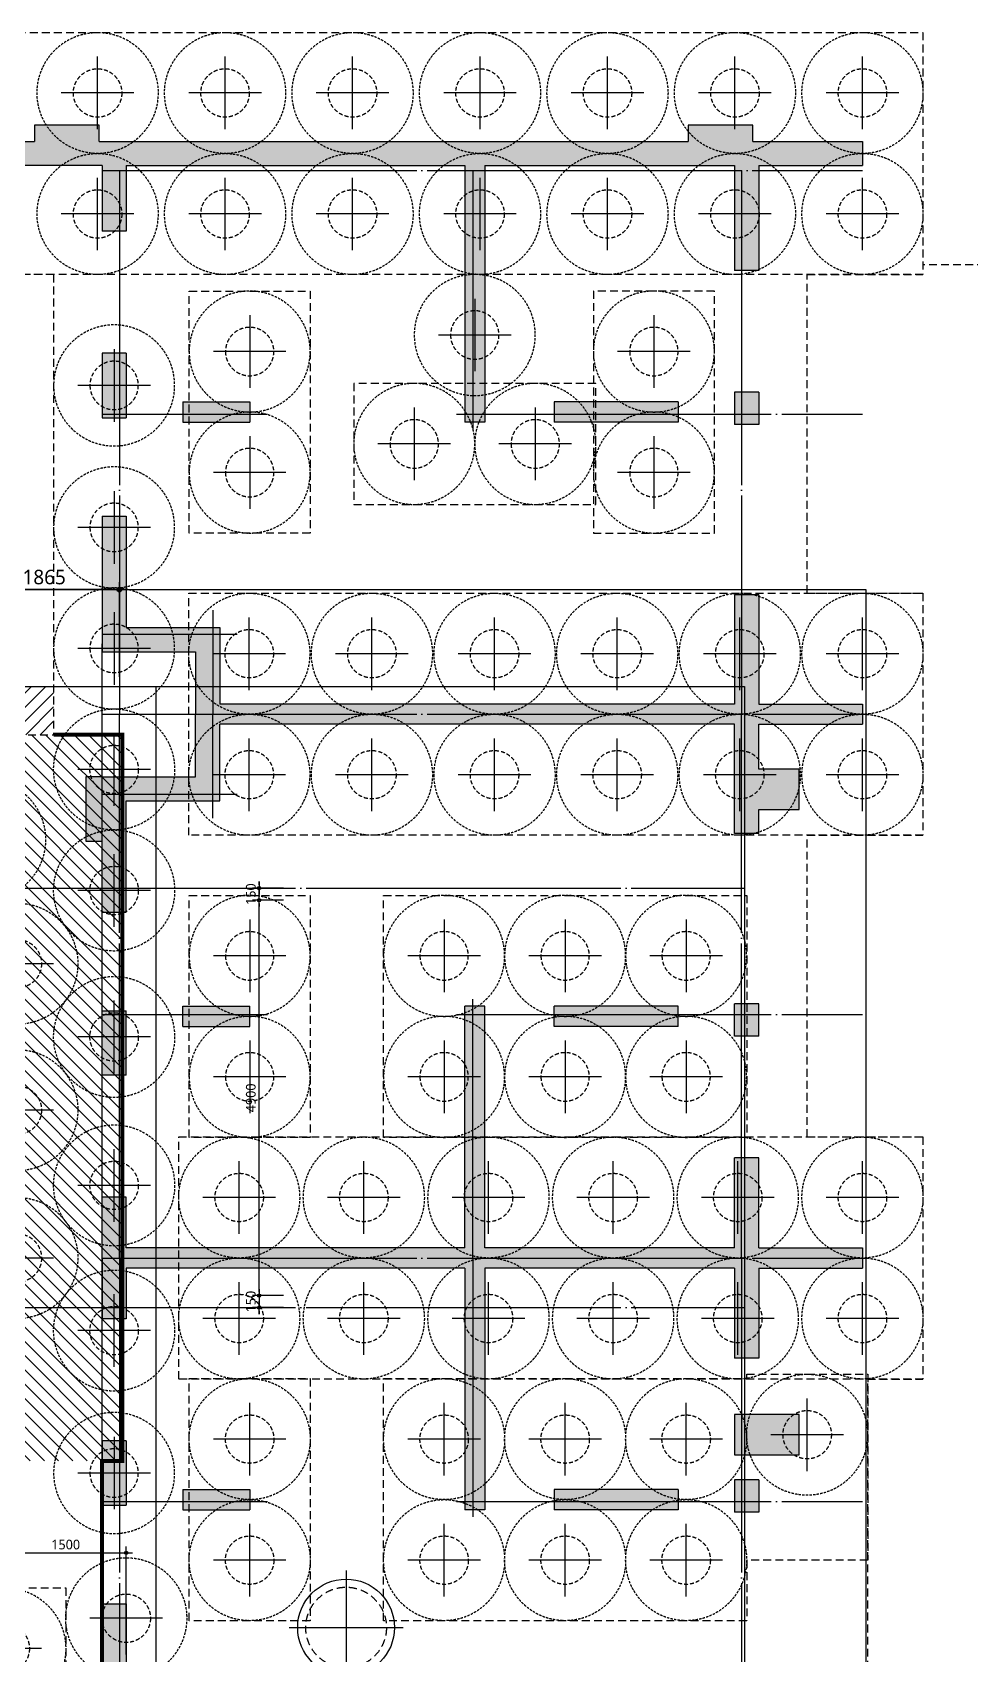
# Model space of a CAD drawing. Header units: millimetres. Extents: x 262481 to 2519995, y -394348 to 364571.
# Drawn here: x 2079818 to 2091445, y 134507 to 154612 of the extents above; entities that cross this region are included whole.
import ezdxf

# ---------------------------------------------------------------- set-up
doc = ezdxf.new("R2010")
doc.units = ezdxf.units.MM
doc.header["$LTSCALE"] = 65
for name, pattern in [('CEN', [62, 60, -1, 0, -1]), ('HID', [2.5, 2, -0.5]), ('XS-기초$0$CEN', [62, 60, -1, 0, -1]), ('XS-기초$0$HID', [2.3, 1.5, -0.8])]:
    doc.linetypes.add(name, pattern=pattern)
doc.layers.get('Defpoints').update_dxf_attribs({"color": 145})
for name, color, linetype in [('CEN', 1, 'CEN'), ('CROSS', 15, 'Continuous'), ('DIM', 7, 'Continuous'), ('HAT', 5, 'Continuous'), ('XS-기초$0$252', 252, 'Continuous'), ('XS-기초$0$CEN', 1, 'XS-기초$0$CEN'), ('XS-기초$0$PILE', 3, 'XS-기초$0$HID'), ('XS-기초$0$WALL', 11, 'Continuous'), ('XS-기초$0$기초연단', 3, 'Continuous'), ('XS-기초$0$보강구간', 6, 'XS-기초$0$HID'), ('XS-기초$0$집수정-주동', 21, 'Continuous'), ('철근변경선', 1, 'HID')]:
    doc.layers.add(name, color=color, linetype=linetype)
doc.layers.add('DEFPOINT', color=144, linetype='Continuous', plot=False)
doc.layers.add('XS-기초$0$DEFPOINT', color=144, linetype='Continuous', plot=False)
doc.styles.add('맑은고딕', font='malgun.ttf')
doc.dimstyles.new('DIM_40', dxfattribs={"dimscale": 40, "dimtxt": 3, "dimasz": 1, "dimexe": 2, "dimexo": 1.5, "dimgap": 1, "dimtad": 1, "dimdec": 0, "dimzin": 0, "dimdsep": 46, "dimtxsty": '맑은고딕', "dimblk1": 'DIMDOT', "dimblk2": 'DIMDOT', "dimsah": 1, "dimcen": 0.09, "dimdle": 2, "dimclrd": 7, "dimclre": 7, "dimclrt": 6, "dimadec": 0, "dimazin": 0, "dimtfac": 1, "dimtdec": 0, "dimtix": 1, "dimtmove": 2, "dimatfit": 3, "dimldrblk": 'DIMDOT', "dimfxl": 0, "dimtolj": 1, "dimtzin": 0, "dimarcsym": 0})
doc.dimstyles.new('DIM_60', dxfattribs={"dimscale": 60, "dimtxt": 3, "dimasz": 1, "dimexe": 1.5, "dimexo": 2, "dimgap": 1, "dimtad": 1, "dimdec": 0, "dimzin": 0, "dimdsep": 46, "dimtxsty": '맑은고딕', "dimblk1": 'DIMDOT', "dimblk2": 'DIMDOT', "dimsah": 1, "dimcen": 0.09, "dimdle": 2, "dimclrd": 7, "dimclre": 7, "dimclrt": 3, "dimadec": 0, "dimazin": 0, "dimtfac": 1, "dimtdec": 0, "dimtix": 1, "dimtmove": 2, "dimatfit": 3, "dimldrblk": 'DIMDOT', "dimfxl": 0, "dimtolj": 1, "dimtzin": 0, "dimarcsym": 0})

# ---------------------------------------------------------------- blocks, each defined once
blk = doc.blocks.new('DIMDOT')
at = {"layer": 'DIM', "linetype": 'Continuous'}
blk.add_line((-2, 0), (2, 0), dxfattribs=at)
for radius in [0.5, 0.25]:
    blk.add_circle((0, 0), radius, dxfattribs=at)
blk = doc.blocks.new('*D1119')
at = {"layer": 'Defpoints', "color": 0, "linetype": 'Continuous', "transparency": 16777216}
for p in [(2079030, 147707), (2079030, 146507), (2080895, 146507)]:
    blk.add_point(p, dxfattribs=at)
at = {"layer": 'DIM', "color": 7, "linetype": 'Continuous', "lineweight": -2, "transparency": 16777216}
for p, q in [((2079030, 146627), (2079030, 147797)), ((2080895, 146627), (2080895, 147797)), ((2080835, 147707), (2079090, 147707))]:
    blk.add_line(p, q, dxfattribs=at)
at = {"layer": 'DIM', "color": 7, "linetype": 'Continuous', "lineweight": -2, "transparency": 16777216, "xscale": 60, "yscale": 60, "zscale": 60, "rotation": 180}
blk.add_blockref('DIMDOT', (2079030, 147707), dxfattribs=at)
at = {"layer": 'DIM', "color": 7, "linetype": 'Continuous', "lineweight": -2, "transparency": 16777216, "xscale": 60, "yscale": 60, "zscale": 60}
blk.add_blockref('DIMDOT', (2080895, 147707), dxfattribs=at)
at = {"layer": 'DIM', "color": 3, "linetype": 'Continuous', "transparency": 16777216, "insert": (2079963, 147861), "char_height": 180, "attachment_point": 5, "style": '맑은고딕'}
blk.add_mtext('\\A1;1865', dxfattribs=at)
blk = doc.blocks.new('*D1097')
at = {"layer": 'Defpoints', "color": 0, "linetype": 'Continuous', "transparency": 16777216}
for p in [(2080980, 135768), (2079480, 135032), (2080980, 135032)]:
    blk.add_point(p, dxfattribs=at)
at = {"layer": 'DIM', "color": 7, "linetype": 'Continuous', "lineweight": -2, "transparency": 16777216}
for p, q in [((2079480, 135092), (2079480, 135848)), ((2079520, 135768), (2080940, 135768)), ((2080980, 135092), (2080980, 135848))]:
    blk.add_line(p, q, dxfattribs=at)
at = {"layer": 'DIM', "color": 7, "linetype": 'Continuous', "lineweight": -2, "transparency": 16777216, "xscale": 40, "yscale": 40, "zscale": 40, "rotation": 180}
blk.add_blockref('DIMDOT', (2079480, 135768), dxfattribs=at)
at = {"layer": 'DIM', "color": 7, "linetype": 'Continuous', "lineweight": -2, "transparency": 16777216, "xscale": 40, "yscale": 40, "zscale": 40}
blk.add_blockref('DIMDOT', (2080980, 135768), dxfattribs=at)
at = {"layer": 'DIM', "color": 6, "linetype": 'Continuous', "transparency": 16777216, "insert": (2080230, 135870), "char_height": 120, "attachment_point": 5, "style": '맑은고딕'}
blk.add_mtext('\\A1;1500', dxfattribs=at)
blk = doc.blocks.new('*D1080')
at = {"layer": 'Defpoints', "color": 0, "linetype": 'Continuous', "transparency": 16777216}
for p in [(2082991, 138957), (2082627, 138807), (2082991, 138807)]:
    blk.add_point(p, dxfattribs=at)
at = {"layer": 'DIM', "color": 7, "linetype": 'Continuous', "lineweight": -2, "transparency": 16777216}
for p, q in [((2082931, 138957), (2082547, 138957)), ((2082627, 138997), (2082627, 139037)), ((2082627, 138957), (2082627, 138807)), ((2082931, 138807), (2082547, 138807)), ((2082627, 138767), (2082627, 138727))]:
    blk.add_line(p, q, dxfattribs=at)
at = {"layer": 'DIM', "color": 7, "linetype": 'Continuous', "lineweight": -2, "transparency": 16777216, "xscale": 40, "yscale": 40, "zscale": 40}
for p, rotation in [((2082627, 138957), 270), ((2082627, 138807), 90)]:
    blk.add_blockref('DIMDOT', p, dxfattribs=dict(at, rotation=rotation))
at = {"layer": 'DIM', "color": 6, "linetype": 'Continuous', "transparency": 16777216, "insert": (2082525, 138882), "char_height": 120, "attachment_point": 5, "rotation": 90, "style": '맑은고딕'}
blk.add_mtext('\\A1;150', dxfattribs=at)
blk = doc.blocks.new('*D1081')
at = {"layer": 'Defpoints', "color": 0, "linetype": 'Continuous', "transparency": 16777216}
for p in [(2082627, 143857), (2082991, 143857), (2082991, 138957)]:
    blk.add_point(p, dxfattribs=at)
at = {"layer": 'DIM', "color": 7, "linetype": 'Continuous', "lineweight": -2, "transparency": 16777216}
for p, q in [((2082931, 143857), (2082547, 143857)), ((2082627, 138997), (2082627, 143817)), ((2082931, 138957), (2082547, 138957))]:
    blk.add_line(p, q, dxfattribs=at)
at = {"layer": 'DIM', "color": 7, "linetype": 'Continuous', "lineweight": -2, "transparency": 16777216, "xscale": 40, "yscale": 40, "zscale": 40}
for p, rotation in [((2082627, 143857), 90), ((2082627, 138957), 270)]:
    blk.add_blockref('DIMDOT', p, dxfattribs=dict(at, rotation=rotation))
at = {"layer": 'DIM', "color": 6, "linetype": 'Continuous', "transparency": 16777216, "insert": (2082525, 141407), "char_height": 120, "attachment_point": 5, "rotation": 90, "style": '맑은고딕'}
blk.add_mtext('\\A1;4900', dxfattribs=at)
blk = doc.blocks.new('*D1082')
at = {"layer": 'Defpoints', "color": 0, "linetype": 'Continuous', "transparency": 16777216}
for p in [(2082627, 144007), (2082991, 144007), (2082991, 143857)]:
    blk.add_point(p, dxfattribs=at)
at = {"layer": 'DIM', "color": 7, "linetype": 'Continuous', "lineweight": -2, "transparency": 16777216}
for p, q in [((2082931, 144007), (2082547, 144007)), ((2082627, 144047), (2082627, 144087)), ((2082627, 143857), (2082627, 144007)), ((2082931, 143857), (2082547, 143857)), ((2082627, 143817), (2082627, 143777))]:
    blk.add_line(p, q, dxfattribs=at)
at = {"layer": 'DIM', "color": 7, "linetype": 'Continuous', "lineweight": -2, "transparency": 16777216, "xscale": 40, "yscale": 40, "zscale": 40}
for p, rotation in [((2082627, 144007), 270), ((2082627, 143857), 90)]:
    blk.add_blockref('DIMDOT', p, dxfattribs=dict(at, rotation=rotation))
at = {"layer": 'DIM', "color": 6, "linetype": 'Continuous', "transparency": 16777216, "insert": (2082525, 143932), "char_height": 120, "attachment_point": 5, "rotation": 90, "style": '맑은고딕'}
blk.add_mtext('\\A1;150', dxfattribs=at)
blk = doc.blocks.new('XS-기초$0$A$C762E058C')
at = {"layer": 'XS-기초$0$252'}
h = blk.add_hatch(color=256, dxfattribs=at)
h.dxf.hatch_style = 1
h.paths.add_polyline_path([(124805, -55785), (124805, -55985), (123925, -55985), (123925, -56285), (125305, -56285), (125305, -57445), (126255, -57445), (126255, -63825), (124900, -63825), (124900, -64125), (125200, -64125), (125200, -64625), (125700, -64625), (125700, -64125), (126255, -64125), (126255, -65410), (126505, -65410), (126505, -64125), (127860, -64125), (127860, -63825), (126505, -63825), (126505, -57445), (127455, -57445), (127455, -56285), (128835, -56285), (128835, -55985), (127155, -55985), (127155, -57145), (126380, -57145), (125605, -57145), (125605, -55985), (125605, -55785)])
h.paths.add_polyline_path([(106100, -55300), (105300, -55300), (105300, -55800), (106100, -55800)])
h.paths.add_polyline_path([(105600, -63900), (105800, -63900), (105800, -65410), (106100, -65410), (106100, -64125), (107400, -64125), (107400, -63825), (106100, -63825), (106100, -60730), (109280, -60730), (109280, -60480), (106100, -60480), (106100, -56285), (106915, -56285), (106915, -55985), (105800, -55985), (105800, -63100), (105600, -63100)])
h.paths.add_polyline_path([(133680, -63250), (133480, -63250), (133480, -55950), (133680, -55950), (133680, -55150), (133480, -55150), (133480, -54495), (133180, -54495), (133180, -55985), (132365, -55985), (132365, -56285), (133180, -56285), (133180, -60480), (130000, -60480), (130000, -60730), (133180, -60730), (133180, -63825), (131880, -63825), (131880, -64125), (133180, -64125), (133180, -65410), (133480, -65410), (133480, -64050), (133680, -64050)])
h.paths.add_polyline_path([(117700, -64625), (117700, -63825), (117200, -63825), (117200, -64625)], flags=17)
h.paths.add_polyline_path([(109700, -63825), (109200, -63825), (108910, -63825), (108910, -64125), (109200, -64125), (109200, -64625), (109700, -64625)])
h.paths.add_polyline_path([(124075, -54635), (124375, -54635), (124375, -46185), (117850, -46185), (117850, -45985), (117050, -45985), (117050, -46185), (116075, -46185), (116075, -46485), (116525, -46485), (116525, -49385), (116825, -49385), (116825, -46485), (121375, -46485), (121375, -49085), (117935, -49085), (117935, -49385), (121850, -49385), (121850, -49085), (121675, -49085), (121675, -46485), (124075, -46485), (124075, -49085), (123420, -49085), (123420, -49385), (124075, -49385), (124075, -51585), (123475, -51585), (123475, -51885), (124075, -51885), (124075, -54185), (119175, -54185), (119175, -51885), (119875, -51885), (119875, -51585), (118875, -51585), (118875, -54185), (116525, -54185), (116525, -54485), (124075, -54485)])
h.paths.add_polyline_path([(120965, -51885), (122285, -51885), (122285, -51585), (120965, -51585)], flags=17)
h.paths.add_polyline_path([(114725, -53185), (113725, -53185), (113725, -53885), (110505, -53885), (110505, -53185), (109505, -53185), (109505, -53885), (108085, -53885), (108085, -53185), (107085, -53185), (107085, -53885), (105800, -53885), (105800, -54185), (114725, -54185)])
h.paths.add_polyline_path([(113025, -65410), (112775, -65410), (112775, -64125), (111420, -64125), (111420, -63825), (112775, -63825), (112775, -57445), (111825, -57445), (111825, -56285), (110445, -56285), (110445, -55985), (112125, -55985), (112125, -57145), (112900, -57145), (113675, -57145), (113675, -55985), (115355, -55985), (115355, -56285), (113975, -56285), (113975, -57445), (113025, -57445), (113025, -63825), (114380, -63825), (114380, -64125), (113025, -64125)])
h.paths.add_polyline_path([(119765, -65410), (119515, -65410), (119515, -64125), (118400, -64125), (118400, -63825), (119515, -63825), (119515, -60730), (116520, -60730), (116520, -60480), (119515, -60480), (119515, -56285), (118885, -56285), (118885, -55985), (119640, -55985), (120395, -55985), (120395, -56285), (119765, -56285), (119765, -60480), (122760, -60480), (122760, -60730), (119765, -60730), (119765, -63825), (120880, -63825), (120880, -64125), (119765, -64125)])
h.paths.add_polyline_path([(122390, -64125), (122390, -63825), (122790, -63825), (122790, -64125)])
h.paths.add_polyline_path([(122510, -63125), (122760, -63125), (122760, -61590), (122510, -61590)], flags=17)
h.paths.add_polyline_path([(122510, -56985), (122760, -56985), (122760, -57815), (122510, -57815)], flags=17)
h.paths.add_polyline_path([(121905, -56285), (122705, -56285), (122705, -55985), (121905, -55985)])
h.paths.add_polyline_path([(130370, -64125), (130370, -63825), (129970, -63825), (129970, -64125)])
h.paths.add_polyline_path([(130250, -63125), (130000, -63125), (130000, -61590), (130250, -61590)])
h.paths.add_polyline_path([(130250, -56985), (130000, -56985), (130000, -57815), (130250, -57815)])
h.paths.add_polyline_path([(130855, -56285), (130055, -56285), (130055, -55985), (130855, -55985)], flags=17)
h.paths.add_polyline_path([(116890, -64125), (116890, -63825), (116490, -63825), (116490, -64125)])
h.paths.add_polyline_path([(116770, -63125), (116520, -63125), (116520, -61590), (116770, -61590)])
h.paths.add_polyline_path([(116770, -56985), (116520, -56985), (116520, -57815), (116770, -57815)])
h.paths.add_polyline_path([(117375, -56285), (116575, -56285), (116575, -55985), (117375, -55985)])
h.paths.add_polyline_path([(109030, -63125), (109280, -63125), (109280, -61590), (109030, -61590)], flags=17)
h.paths.add_polyline_path([(109030, -56985), (109280, -56985), (109280, -57815), (109030, -57815)], flags=17)
h.paths.add_polyline_path([(108425, -56285), (109225, -56285), (109225, -55985), (108425, -55985)])
h.paths.add_polyline_path([(125850, -47200), (125050, -47200), (125050, -47700), (125850, -47700)])
h.paths.add_polyline_path([(114725, -50300), (113725, -50300), (113725, -51300), (114725, -51300)])
h.paths.add_polyline_path([(110505, -50300), (109505, -50300), (109505, -51300), (110505, -51300)])
h.paths.add_polyline_path([(108085, -50300), (107085, -50300), (107085, -51300), (108085, -51300)])
h.paths.add_polyline_path([(110505, -45410), (109505, -45410), (109505, -44410), (110505, -44410)])
h.paths.add_polyline_path([(108085, -45410), (107085, -45410), (107085, -44410), (108085, -44410)])
h.paths.add_polyline_path([(110505, -48330), (109505, -48330), (109505, -47330), (110505, -47330), (110505, -47705), (113005, -47705), (113005, -46805), (114425, -46805), (114425, -45775), (114725, -45775), (114725, -47105), (113305, -47105), (113305, -47830), (113305, -48555), (114725, -48555), (114725, -49850), (114425, -49850), (114425, -48855), (113005, -48855), (113005, -47955), (110505, -47955)])
h.paths.add_polyline_path([(108085, -48330), (107085, -48330), (107085, -47955), (105800, -47955), (105800, -47705), (107085, -47705), (107085, -47330), (108085, -47330)])
h.paths.add_polyline_path([(113725, -44360), (113725, -44610), (113095, -44610), (113095, -44360)])
h.paths.add_polyline_path([(114425, -43755), (114425, -44555), (114725, -44555), (114725, -43755)])
h.paths.add_polyline_path([(133850, -47200), (133050, -47200), (133050, -47700), (133850, -47700)])
h.paths.add_polyline_path([(125850, -39100), (125050, -39100), (125050, -39600), (125850, -39600)])
h.paths.add_polyline_path([(117850, -39100), (117050, -39100), (117050, -39600), (117850, -39600)], flags=17)
h.paths.add_polyline_path([(117485, -34200), (117485, -34500), (118975, -34500), (118975, -36300), (116075, -36300), (116075, -36600), (119275, -36600), (119275, -29350), (105800, -29350), (105800, -29650), (107085, -29650), (107085, -30350), (108085, -30350), (108085, -29650), (109505, -29650), (109505, -30350), (110505, -30350), (110505, -29650), (114425, -29650), (114425, -30465), (114725, -30465), (114725, -29650), (116075, -29650), (116075, -35190), (116375, -35190), (116375, -29650), (118975, -29650), (118975, -34200)])
h.paths.add_polyline_path([(110505, -41290), (109505, -41290), (109505, -42290), (110505, -42290), (110505, -41915), (114425, -41915), (114425, -42545), (114725, -42545), (114725, -41790), (114725, -41035), (114425, -41035), (114425, -41665), (110505, -41665)])
h.paths.add_polyline_path([(108085, -41290), (107085, -41290), (107085, -41665), (105800, -41665), (105800, -41915), (107085, -41915), (107085, -42290), (108085, -42290)])
h.paths.add_polyline_path([(110505, -38170), (109505, -38170), (109505, -39170), (110505, -39170)])
h.paths.add_polyline_path([(108085, -38170), (107085, -38170), (107085, -39170), (108085, -39170)])
h.paths.add_polyline_path([(110505, -36250), (109505, -36250), (109505, -35250), (110505, -35250), (110505, -35625), (113005, -35625), (113005, -34725), (114425, -34725), (114425, -33695), (114725, -33695), (114725, -35025), (113305, -35025), (113305, -35750), (113305, -36475), (114725, -36475), (114725, -37805), (114425, -37805), (114425, -36775), (113005, -36775), (113005, -35875), (110505, -35875)])
h.paths.add_polyline_path([(108085, -36250), (107085, -36250), (107085, -35875), (105800, -35875), (105800, -35625), (107085, -35625), (107085, -35250), (108085, -35250)])
h.paths.add_polyline_path([(110505, -33330), (109505, -33330), (109505, -32330), (110505, -32330)], flags=17)
h.paths.add_polyline_path([(108085, -33330), (107085, -33330), (107085, -32330), (108085, -32330)], flags=17)
h.paths.add_polyline_path([(113725, -39220), (113725, -38970), (113095, -38970), (113095, -39220)])
h.paths.add_polyline_path([(114425, -39825), (114425, -39025), (114725, -39025), (114725, -39825)])
h.paths.add_polyline_path([(113725, -32280), (113725, -32530), (113095, -32530), (113095, -32280)], flags=17)
h.paths.add_polyline_path([(114425, -31675), (114425, -32475), (114725, -32475), (114725, -31675)], flags=17)
edge = h.paths.add_edge_path()
edge.add_line((121375, -49385), (121850, -49385))
edge.add_line((116075, -34200), (116075, -34500))
blk = doc.blocks.new('XS-기초$0$집수정-주동')
at = {"layer": 'XS-기초$0$집수정-주동'}
for p, q in [((0, 707), (0, -707)), ((707, 0), (-707, 0))]:
    blk.add_line(p, q, dxfattribs=at)
blk.add_circle((0, 0), 600, dxfattribs=at)
at = {"layer": 'XS-기초$0$집수정-주동', "linetype": 'XS-기초$0$HID'}
blk.add_circle((0, 0), 500, dxfattribs=at)
blk = doc.blocks.new('XS-기초$0$PILE-600')
at = {"layer": 'XS-기초$0$DEFPOINT', "color": 173, "linetype": 'XS-기초$0$HID', "ltscale": 0.3}
blk.add_circle((0, 0), 750, dxfattribs=at)
at = {"layer": 'XS-기초$0$PILE', "linetype": 'Continuous'}
for p, q in [((0, -450), (0, 450)), ((-450, 0), (450, 0))]:
    blk.add_line(p, q, dxfattribs=at)
at = {"layer": 'XS-기초$0$PILE', "ltscale": 0.5}
blk.add_circle((0, 0), 300, dxfattribs=at)

msp = doc.modelspace()

# ---------------------------------------------------------------- hatches: boundary and pattern name
at = {"layer": 'CROSS'}
h = msp.add_hatch(dxfattribs=at)
h.set_pattern_fill('ANSI31', color=3, scale=1000, angle=90, style=0)
h.set_pattern_definition([(135, (1793745.4, -99777.69), (-88.388348, -88.388348), [])])
h.paths.add_polyline_path([(2076580.4, 143857.3), (2078880.4, 143857.3), (2078880.4, 138957.3), (2076580.4, 138957.3)], flags=16)
h.paths.add_polyline_path([(2074530.4, 145057.3), (2074530.4, 141714.3), (2073780.4, 141714.3), (2073780.4, 141457.3), (2072079.9, 141457.3), (2072079.9, 139407.3), (2074530.4, 139407.3), (2074530.4, 136907.3), (2080930.4, 136907.3), (2080930.4, 145907.3), (2074530.4, 145907.3)])
at = {"layer": 'HAT'}
h = msp.add_hatch(dxfattribs=at)
h.set_pattern_fill('ANSI31', color=8, scale=1000)
h.set_pattern_definition([(45, (1793745.4, -99777.69), (-88.388348, 88.388348), [])])
h.paths.add_polyline_path([(2050405.4, 127482.3), (2052695.4, 127482.3), (2052695.4, 137407.3), (2053445.4, 137407.3), (2053445.4, 140407.3), (2059795.4, 140407.3), (2059795.4, 139657.3), (2061895.4, 139657.3), (2061895.4, 135332.3), (2069530.4, 135332.3), (2069530.4, 141157.3), (2069130.4, 141157.3), (2069130.4, 146507.3), (2073645.4, 146507.3), (2073645.4, 145057.3), (2074530.4, 145057.3), (2074530.4, 145907.3), (2080080.4, 145907.3), (2080080.4, 146507.3), (2050405.4, 146507.3)])

# ---------------------------------------------------------------- linework, layer by layer
at = {"layer": 'CEN'}
for p, q in [((2079180.4, 144007.3), (2088645.4, 144007.3)), ((2079180.4, 138807.3), (2088645.4, 138807.3))]:
    msp.add_line(p, q, dxfattribs=at)
at = {"layer": 'DEFPOINT'}
for points in [[(2048605.4, 147707.3), (2090145.4, 147707.3), (2090145.4, 117382.3), (2048605.4, 117382.3)], [(2050405.4, 146507.3), (2088645.4, 146507.3), (2088645.4, 118582.3), (2050405.4, 118582.3)], [(2050405.4, 146507.3), (2081345.4, 146507.3), (2081345.4, 123082.3), (2050405.4, 123082.3)]]:
    msp.add_lwpolyline(points, close=True, dxfattribs=at)
at = {"layer": 'DIM'}
msp.add_line((2080680.4, 136307.3), (2080680.4, 147034), dxfattribs=at)
at = {"layer": 'XS-기초$0$CEN'}
for p, q in [((2080680.4, 152902.3), (2090105.4, 152902.3)), ((2080895.4, 152902.3), (2080895.4, 146162.3)), ((2085275.4, 152902.3), (2085275.4, 149692.3)), ((2088605.4, 152902.3), (2088605.4, 146162.3)), ((2080680.4, 149882.3), (2082730.1, 149882.3)), ((2085075.4, 149882.3), (2090105.4, 149882.3)), ((2082055.4, 147452.3), (2082055.4, 146162.3)), ((2080680.4, 147152.3), (2082355.4, 147152.3)), ((2080680.4, 146162.3), (2090105.4, 146162.3)), ((2080680.4, 146162.3), (2090105.4, 146162.3)), ((2080895.4, 139422.3), (2080895.4, 146162.3)), ((2082055.4, 144872.3), (2082055.4, 146162.3)), ((2088605.4, 139422.3), (2088605.4, 146162.3)), ((2080680.4, 145172.3), (2082355.4, 145172.3)), ((2085275.4, 139422.3), (2085275.4, 142632.3)), ((2080680.4, 142442.3), (2082730.1, 142442.3)), ((2085075.4, 142442.3), (2090105.4, 142442.3)), ((2080680.4, 139422.3), (2090105.4, 139422.3)), ((2080680.4, 139422.3), (2090105.4, 139422.3)), ((2080895.4, 139422.3), (2080895.4, 132682.3)), ((2085275.4, 139422.3), (2085275.4, 136212.3)), ((2088605.4, 139422.3), (2088605.4, 132682.3)), ((2080680.4, 136402.3), (2082730.1, 136402.3)), ((2085075.4, 136402.3), (2090105.4, 136402.3))]:
    msp.add_line(p, q, dxfattribs=at)
at = {"layer": 'XS-기초$0$WALL'}
for p, q in [((2080645.4, 153462.3), (2079845.4, 153462.3)), ((2079845.4, 153462.3), (2079845.4, 153262.3)), ((2080645.4, 153262.3), (2080645.4, 153462.3)), ((2088745.4, 153462.3), (2087945.4, 153462.3)), ((2087945.4, 153462.3), (2087945.4, 153262.3)), ((2088745.4, 153262.3), (2088745.4, 153462.3)), ((2079190.4, 153262.3), (2079845.4, 153262.3)), ((2080645.4, 153262.3), (2087945.4, 153262.3)), ((2088745.4, 153262.3), (2090105.4, 153262.3)), ((2090105.4, 153262.3), (2090105.4, 152962.3)), ((2080680.4, 152962.3), (2079190.4, 152962.3)), ((2080680.4, 152962.3), (2080680.4, 152147.3)), ((2080980.4, 152962.3), (2080980.4, 152147.3)), ((2080980.4, 152962.3), (2085175.4, 152962.3)), ((2085175.4, 152962.3), (2085175.4, 149782.3)), ((2085425.4, 152962.3), (2085425.4, 149782.3)), ((2085425.4, 152962.3), (2088520.4, 152962.3)), ((2088520.4, 152962.3), (2088520.4, 151662.3)), ((2088820.4, 152962.3), (2088820.4, 151662.3)), ((2088820.4, 152962.3), (2090105.4, 152962.3)), ((2080980.4, 152147.3), (2080680.4, 152147.3)), ((2088820.4, 151662.3), (2088520.4, 151662.3)), ((2080980.4, 150637.3), (2080680.4, 150637.3)), ((2080680.4, 150637.3), (2080680.4, 149837.3)), ((2080980.4, 150637.3), (2080980.4, 149837.3)), ((2081680.4, 150032.3), (2082510.4, 150032.3)), ((2081680.4, 150032.3), (2081680.4, 149782.3)), ((2082510.4, 150032.3), (2082510.4, 149782.3)), ((2087820.4, 150032.3), (2086285.4, 150032.3)), ((2086285.4, 150032.3), (2086285.4, 149782.3)), ((2087820.4, 150032.3), (2087820.4, 149782.3)), ((2088520.4, 150152.3), (2088520.4, 149752.3)), ((2088820.4, 150152.3), (2088520.4, 150152.3)), ((2088820.4, 150152.3), (2088820.4, 149752.3)), ((2080680.4, 149837.3), (2080980.4, 149837.3)), ((2081680.4, 149782.3), (2082510.4, 149782.3)), ((2085425.4, 149782.3), (2085175.4, 149782.3)), ((2087820.4, 149782.3), (2086285.4, 149782.3)), ((2088820.4, 149752.3), (2088520.4, 149752.3)), ((2080680.4, 148617.3), (2080980.4, 148617.3)), ((2080680.4, 148617.3), (2080680.4, 146937.3)), ((2080980.4, 148617.3), (2080980.4, 147237.3)), ((2088520.4, 147642.3), (2088520.4, 146287.3)), ((2088820.4, 147642.3), (2088520.4, 147642.3)), ((2088820.4, 147642.3), (2088820.4, 146287.3)), ((2080980.4, 147237.3), (2082140.4, 147237.3)), ((2082140.4, 147237.3), (2082140.4, 146287.3)), ((2080680.4, 146937.3), (2081840.4, 146937.3)), ((2081840.4, 146937.3), (2081840.4, 146162.3)), ((2088520.4, 146287.3), (2082140.4, 146287.3)), ((2088820.4, 146287.3), (2090105.4, 146287.3)), ((2090105.4, 146287.3), (2090105.4, 146037.3)), ((2081840.4, 145387.3), (2081840.4, 146162.3)), ((2088520.4, 146037.3), (2082140.4, 146037.3)), ((2082140.4, 145087.3), (2082140.4, 146037.3)), ((2088520.4, 144682.3), (2088520.4, 146037.3)), ((2088820.4, 145482.3), (2088820.4, 146037.3)), ((2088820.4, 146037.3), (2090105.4, 146037.3)), ((2080680.4, 145387.3), (2080480.4, 145387.3)), ((2080480.4, 145387.3), (2080480.4, 144587.3)), ((2080680.4, 145387.3), (2081840.4, 145387.3)), ((2089320.4, 145482.3), (2088820.4, 145482.3)), ((2089320.4, 144982.3), (2089320.4, 145482.3)), ((2080980.4, 143707.3), (2080980.4, 145087.3)), ((2080980.4, 145087.3), (2082140.4, 145087.3)), ((2088820.4, 144682.3), (2088820.4, 144982.3)), ((2088820.4, 144982.3), (2089320.4, 144982.3)), ((2080480.4, 144587.3), (2080680.4, 144587.3)), ((2080680.4, 143707.3), (2080680.4, 144587.3)), ((2088820.4, 144682.3), (2088520.4, 144682.3)), ((2080680.4, 143707.3), (2080980.4, 143707.3)), ((2088520.4, 142172.3), (2088520.4, 142572.3)), ((2088820.4, 142572.3), (2088520.4, 142572.3)), ((2088820.4, 142172.3), (2088820.4, 142572.3)), ((2080680.4, 142487.3), (2080980.4, 142487.3)), ((2080680.4, 141687.3), (2080680.4, 142487.3)), ((2080980.4, 141687.3), (2080980.4, 142487.3)), ((2081680.4, 142542.3), (2082510.4, 142542.3)), ((2081680.4, 142292.3), (2081680.4, 142542.3)), ((2082510.4, 142292.3), (2082510.4, 142542.3)), ((2085175.4, 139547.3), (2085175.4, 142542.3)), ((2085425.4, 142542.3), (2085175.4, 142542.3)), ((2085425.4, 139547.3), (2085425.4, 142542.3)), ((2087820.4, 142542.3), (2086285.4, 142542.3)), ((2086285.4, 142292.3), (2086285.4, 142542.3)), ((2087820.4, 142292.3), (2087820.4, 142542.3)), ((2081680.4, 142292.3), (2082510.4, 142292.3)), ((2087820.4, 142292.3), (2086285.4, 142292.3)), ((2088820.4, 142172.3), (2088520.4, 142172.3)), ((2080980.4, 141687.3), (2080680.4, 141687.3)), ((2088820.4, 140662.3), (2088520.4, 140662.3)), ((2088520.4, 139547.3), (2088520.4, 140662.3)), ((2088820.4, 139547.3), (2088820.4, 140662.3)), ((2080980.4, 140177.3), (2080680.4, 140177.3)), ((2080680.4, 139422.3), (2080680.4, 140177.3)), ((2080980.4, 139547.3), (2080980.4, 140177.3)), ((2085175.4, 139547.3), (2080980.4, 139547.3)), ((2088520.4, 139547.3), (2085425.4, 139547.3)), ((2088820.4, 139547.3), (2090105.4, 139547.3)), ((2090105.4, 139547.3), (2090105.4, 139297.3)), ((2080680.4, 139422.3), (2080680.4, 138667.3)), ((2085175.4, 139297.3), (2080980.4, 139297.3)), ((2080980.4, 139297.3), (2080980.4, 138667.3)), ((2085175.4, 139297.3), (2085175.4, 136302.3)), ((2088520.4, 139297.3), (2085425.4, 139297.3)), ((2085425.4, 139297.3), (2085425.4, 136302.3)), ((2088520.4, 139297.3), (2088520.4, 138182.3)), ((2088820.4, 139297.3), (2088820.4, 138182.3)), ((2088820.4, 139297.3), (2090105.4, 139297.3)), ((2080980.4, 138667.3), (2080680.4, 138667.3)), ((2088820.4, 138182.3), (2088520.4, 138182.3)), ((2088520.4, 137482.3), (2088520.4, 136982.3)), ((2089320.4, 137482.3), (2088520.4, 137482.3)), ((2089320.4, 136982.3), (2089320.4, 137482.3)), ((2080980.4, 137157.3), (2080680.4, 137157.3)), ((2080680.4, 137157.3), (2080680.4, 136357.3)), ((2080980.4, 137157.3), (2080980.4, 136357.3)), ((2088520.4, 136982.3), (2089320.4, 136982.3)), ((2081680.4, 136552.3), (2082510.4, 136552.3)), ((2081680.4, 136552.3), (2081680.4, 136302.3)), ((2082510.4, 136552.3), (2082510.4, 136302.3)), ((2087820.4, 136552.3), (2086285.4, 136552.3)), ((2086285.4, 136552.3), (2086285.4, 136302.3)), ((2087820.4, 136552.3), (2087820.4, 136302.3)), ((2088520.4, 136672.3), (2088520.4, 136272.3)), ((2088820.4, 136672.3), (2088520.4, 136672.3)), ((2088820.4, 136672.3), (2088820.4, 136272.3)), ((2080680.4, 136357.3), (2080980.4, 136357.3)), ((2081680.4, 136302.3), (2082510.4, 136302.3)), ((2085425.4, 136302.3), (2085175.4, 136302.3)), ((2087820.4, 136302.3), (2086285.4, 136302.3)), ((2088820.4, 136272.3), (2088520.4, 136272.3)), ((2080680.4, 135137.3), (2080980.4, 135137.3)), ((2080680.4, 135137.3), (2080680.4, 133457.3)), ((2080980.4, 135137.3), (2080980.4, 133757.3))]:
    msp.add_line(p, q, dxfattribs=at)
at = {"layer": 'XS-기초$0$기초연단', "linetype": 'XS-기초$0$HID'}
for p, q in [((2078290.4, 154612.3), (2090855.4, 154612.3)), ((2090855.4, 154612.3), (2090855.4, 151612.3)), ((2080080.4, 151612.3), (2078290.4, 151612.3)), ((2080080.4, 151612.3), (2080080.4, 145907.3)), ((2089420.4, 151612.3), (2090855.4, 151612.3)), ((2089420.4, 147662.3), (2089420.4, 151612.3)), ((2102240.4, 151732.3), (2090855.4, 151732.3)), ((2089420.4, 147662.3), (2090855.4, 147662.3)), ((2090855.4, 147662.3), (2090855.4, 144662.3)), ((2089420.4, 144662.3), (2090855.4, 144662.3)), ((2089420.4, 140922.3), (2089420.4, 144662.3)), ((2089420.4, 140922.3), (2090855.4, 140922.3)), ((2090855.4, 140922.3), (2090855.4, 137922.3)), ((2090170.4, 137922.3), (2090855.4, 137922.3)), ((2090170.4, 134182.3), (2090170.4, 137922.3))]:
    msp.add_line(p, q, dxfattribs=at)
msp.add_lwpolyline([(2074530.4, 145057.3), (2074530.4, 145907.3), (2080080.4, 145907.3)], dxfattribs=at)
at = {"layer": 'XS-기초$0$보강구간'}
for points in [[(2090855.4, 154612.3), (2090855.4, 151612.3), (2078290.4, 151612.3), (2078290.4, 154612.3)], [(2083260.4, 151407.3), (2083260.4, 148407.3), (2081760.4, 148407.3), (2081760.4, 151407.3)], [(2088270.4, 148407.3), (2088270.4, 151407.3), (2086770.4, 151407.3), (2086770.4, 148407.3)], [(2083800.4, 148762.3), (2086800.4, 148762.3), (2086800.4, 150262.3), (2083800.4, 150262.3)], [(2090855.4, 147662.3), (2090855.4, 144662.3), (2081755.4, 144662.3), (2081755.4, 147662.3)], [(2083260.4, 143917.3), (2083260.4, 140917.3), (2081760.4, 140917.3), (2081760.4, 143917.3)], [(2088670.4, 143917.3), (2088670.4, 140917.3), (2084170.4, 140917.3), (2084170.4, 143917.3)], [(2090855.4, 140922.3), (2090855.4, 137922.3), (2081630.4, 137922.3), (2081630.4, 140922.3)], [(2083260.4, 137927.3), (2083260.4, 134927.3), (2081760.4, 134927.3), (2081760.4, 137927.3)], [(2090170.4, 137982.3), (2090170.4, 135677.3), (2088670.4, 135677.3), (2088670.4, 134927.3), (2084170.4, 134927.3), (2084170.4, 137927.3), (2088670.4, 137927.3), (2088670.4, 137982.3)], [(2080230.4, 124832.3), (2077230.4, 124832.3), (2077230.4, 135332.3), (2080230.4, 135332.3)]]:
    msp.add_lwpolyline(points, close=True, dxfattribs=at)
at = {"layer": '철근변경선', "ltscale": 2, "const_width": 50}
msp.add_lwpolyline([(2080680.4, 118582.3), (2080680.4, 136907.3), (2080930.4, 136907.3), (2080930.4, 145907.3), (2080080.4, 145907.3)], dxfattribs=at)

# ---------------------------------------------------------------- block references
at = {"layer": 'XS-기초$0$252', "rotation": 90}
msp.add_blockref('XS-기초$0$A$C762E058C', (2024695.4, 19782.3), dxfattribs=at)
at = {"layer": 'XS-기초$0$PILE', "rotation": 90}
for p in [(2080625.4, 153862.3), (2082205.4, 153862.3), (2083785.4, 153862.3), (2085365.4, 153862.3), (2086945.4, 153862.3), (2088525.4, 153862.3), (2090105.4, 153862.3), (2080625.4, 152362.3), (2082205.4, 152362.3), (2083785.4, 152362.3), (2085365.4, 152362.3), (2086945.4, 152362.3), (2088525.4, 152362.3), (2090105.4, 152362.3), (2082505.4, 146912.3), (2084025.4, 146912.3), (2085545.4, 146912.3), (2087065.4, 146912.3), (2088585.4, 146912.3), (2090105.4, 146912.3), (2080830.4, 145477.3), (2082505.4, 145412.3), (2084025.4, 145412.3), (2085545.4, 145412.3), (2087065.4, 145412.3), (2088585.4, 145412.3), (2090105.4, 145412.3), (2079230.4, 144607.3), (2080830.4, 143977.3), (2079630.4, 143069.8), (2080830.4, 142162.3), (2079630.4, 141254.8), (2080830.4, 140322.3), (2082380.4, 140172.3), (2083925.4, 140172.3), (2085470.4, 140172.3), (2087015.4, 140172.3), (2088560.4, 140172.3), (2090105.4, 140172.3), (2079630.4, 139422.3), (2082380.4, 138672.3), (2083925.4, 138672.3), (2085470.4, 138672.3), (2087015.4, 138672.3), (2088560.4, 138672.3), (2090105.4, 138672.3), (2080830.4, 138522.3), (2082510.4, 137177.3), (2084920.4, 137177.3), (2086420.4, 137177.3), (2087920.4, 137177.3), (2089420.4, 137232.3), (2082510.4, 135677.3), (2084920.4, 135677.3), (2086420.4, 135677.3), (2087920.4, 135677.3), (2080980.4, 134957.3), (2079480.4, 134582.3)]:
    msp.add_blockref('XS-기초$0$PILE-600', p, dxfattribs=at)
at = {"layer": 'XS-기초$0$PILE', "xscale": -1}
for p, rotation in [((2085300.4, 150862.3), 89.99999999999928), ((2082510.4, 150657.3), 89.99999999999928), ((2087520.4, 150657.3), 89.99999999999928), ((2080830.4, 150237.3), 89.99999999999928), ((2084550.4, 149512.3), 89.99999999999928), ((2086050.4, 149512.3), 89.99999999999928), ((2082510.4, 149157.3), 89.99999999999928), ((2087520.4, 149157.3), 89.99999999999928), ((2080830.4, 148477.3), 89.99999999999928), ((2080830.4, 146977.3), 89.99999999999928), ((2082510.4, 143167.3), 90), ((2084920.4, 143167.3), 90), ((2086420.4, 143167.3), 90), ((2087920.4, 143167.3), 90), ((2082510.4, 141667.3), 90), ((2084920.4, 141667.3), 90), ((2086420.4, 141667.3), 90), ((2087920.4, 141667.3), 90), ((2080830.4, 136757.3), 89.99999999999928)]:
    msp.add_blockref('XS-기초$0$PILE-600', p, dxfattribs=dict(at, rotation=rotation))
at = {"layer": 'XS-기초$0$집수정-주동', "rotation": 90}
msp.add_blockref('XS-기초$0$집수정-주동', (2083705.4, 134842.3), dxfattribs=at)

# ---------------------------------------------------------------- dimensions: what is measured, and where the dimension line sits
at = {"layer": 'DIM', "linetype": 'Continuous'}
dim = msp.add_linear_dim(base=(2079030.4, 147707.3), p1=(2080895.4, 146507.3), p2=(2079030.4, 146507.3), angle=180, dimstyle='DIM_60', dxfattribs=at)
dim.commit()
dim.dimension.update_dxf_attribs({"geometry": '*D1119', "text_midpoint": (2079962.9, 147860.8)})
for base, p1, p2, picture, middle in [((2082627.4, 144007.3), (2082990.6, 143857.3), (2082990.6, 144007.3), '*D1082', (2082525, 143932.3)), ((2082627.4, 143857.3), (2082990.6, 138957.3), (2082990.6, 143857.3), '*D1081', (2082525.4, 141407.3)), ((2082627.4, 138807.3), (2082990.6, 138957.3), (2082990.6, 138807.3), '*D1080', (2082525, 138882.3))]:
    dim = msp.add_linear_dim(base=base, p1=p1, p2=p2, angle=90, dimstyle='DIM_40', override={"dimtix": 1, "dimatfit": 3}, dxfattribs=at)
    dim.commit()
    dim.dimension.update_dxf_attribs({"geometry": picture, "text_midpoint": middle})
dim = msp.add_linear_dim(base=(2080980.4, 135767.8), p1=(2079480.4, 135032.3), p2=(2080980.4, 135032.3), dimstyle='DIM_40', override={"dimtix": 1, "dimatfit": 3}, dxfattribs=at)
dim.commit()
dim.dimension.update_dxf_attribs({"geometry": '*D1097', "text_midpoint": (2080230.4, 135870.1)})

doc.saveas('drawing.dxf')
